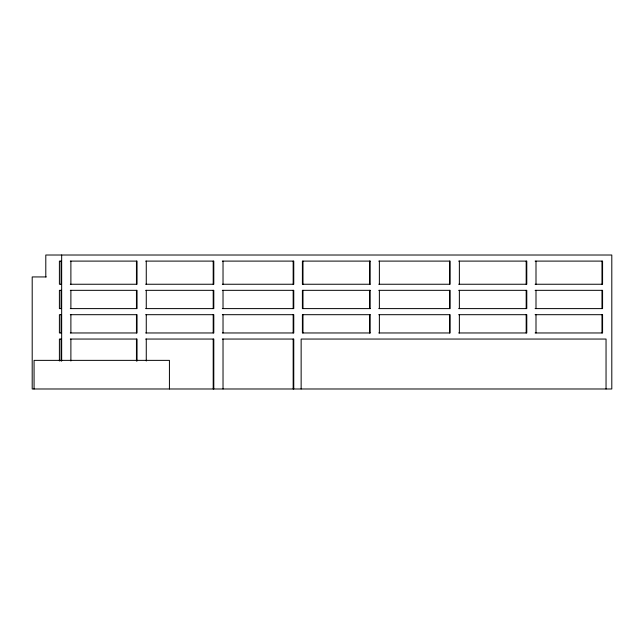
<?xml version="1.0" encoding="UTF-8"?>
<svg xmlns="http://www.w3.org/2000/svg" width="644" height="644" viewBox="0 0 644 644"><rect width="100%" height="100%" fill="white"/><g stroke="black" fill="none" stroke-linecap="round" stroke-linejoin="round"><path stroke-width="0.97" d="M61.405 261.102L59.401 261.102L59.401 284.246L61.405 284.246M70.301 261.102L137.043 261.102L137.043 284.246L70.301 284.246M145.681 261.102L213.8 261.102L213.8 284.246L145.681 284.246M222.325 261.102L293.761 261.102L293.761 284.246L222.325 284.246M370.171 261.102L302.398 261.102L302.398 284.246L370.171 284.246M378.777 261.102L450.132 261.102L450.132 284.246L378.777 284.246M458.673 261.102L526.776 261.102L526.776 284.246L458.673 284.246M535.108 261.102L602.575 261.102L602.575 284.246L535.108 284.246M46.279 276.936L32.2 276.936L32.2 388.984L611.8 388.984L611.8 255.016L45.796 255.016L45.796 276.936M61.405 290.331L59.401 290.331L59.401 308.605L61.405 308.605M70.301 290.331L137.043 290.331L137.043 308.605L70.301 308.605M145.681 290.331L213.8 290.331L213.8 308.605L145.681 308.605M222.325 290.331L293.761 290.331L293.761 308.605L222.325 308.605M370.171 290.331L302.398 290.331L302.398 308.605L370.171 308.605M378.777 290.331L450.132 290.331L450.132 308.605L378.777 308.605M458.673 290.331L526.776 290.331L526.776 308.605L458.673 308.605M535.108 290.331L602.575 290.331L602.575 308.605L535.108 308.605M61.405 314.691L59.401 314.691L59.401 332.964L61.405 332.964M70.301 314.691L137.043 314.691L137.043 332.964L70.301 332.964M145.681 314.691L213.8 314.691L213.8 332.964L145.681 332.964M222.325 314.691L293.761 314.691L293.761 332.964L222.325 332.964M370.171 314.691L302.398 314.691L302.398 332.964L370.171 332.964M378.777 314.691L450.132 314.691L450.132 332.964L378.777 332.964M458.673 314.691L526.776 314.691L526.776 332.964L458.673 332.964M535.108 314.691L602.575 314.691L602.575 332.964L535.108 332.964M61.405 339.05L59.401 339.05L59.401 361.018M70.301 339.05L137.043 339.05L137.043 361.018M145.681 339.05L213.8 339.05L213.8 388.984M222.325 339.05L293.761 339.05L293.761 388.984M606.044 388.984L606.044 339.05L301.142 339.05L301.142 388.984M601.979 261.102L601.979 284.246M601.979 290.331L601.979 308.605M601.979 314.691L601.979 332.964M536.001 261.102L536.001 284.246M536.001 290.331L536.001 308.605M536.001 314.691L536.001 332.964M526.18 261.102L526.18 284.246M526.18 290.331L526.18 308.605M526.18 314.691L526.18 332.964M459.365 261.102L459.365 284.246M459.365 290.331L459.365 308.605M459.365 314.691L459.365 332.964M449.544 261.102L449.544 284.246M449.544 290.331L449.544 308.605M449.544 314.691L449.544 332.964M379.372 261.102L379.372 284.246M379.372 290.331L379.372 308.605M379.372 314.691L379.372 332.964M370.139 261.102L370.139 284.246M370.139 290.331L370.139 308.605M370.139 314.691L370.139 332.964M369.551 261.102L369.551 284.246M369.551 290.331L369.551 308.605M369.551 314.691L369.551 332.964M302.986 261.102L302.986 284.246M302.986 290.331L302.986 308.605M302.986 314.691L302.986 332.964M293.165 261.102L293.165 284.246M293.165 290.331L293.165 308.605M293.165 314.691L293.165 332.964M293.165 339.05L293.165 388.984M223.025 261.102L223.025 284.246M223.025 290.331L223.025 308.605M223.025 314.691L223.025 332.964M223.025 339.05L223.025 388.984M213.204 261.102L213.204 284.246M213.204 290.331L213.204 308.605M213.204 314.691L213.204 332.964M213.204 339.05L213.204 388.984M169.428 388.984L169.428 360.366L34.068 360.366L34.068 388.984M146.268 261.102L146.268 284.246M146.268 290.331L146.268 308.605M146.268 314.691L146.268 332.964M146.268 339.05L146.268 361.018M136.448 261.102L136.448 284.246M136.448 290.331L136.448 308.605M136.448 314.691L136.448 332.964M136.448 339.05L136.448 361.018M70.888 261.102L70.888 284.246M70.888 290.331L70.888 308.605M70.888 314.691L70.888 332.964M70.888 339.05L70.888 361.018M61.663 255.016L61.663 361.018M61.075 261.102L61.075 284.246M61.075 290.331L61.075 308.605M61.075 314.691L61.075 332.964M61.075 339.05L61.075 361.018"/></g></svg>
